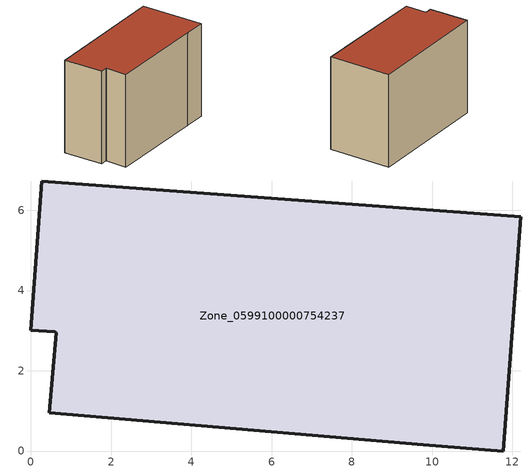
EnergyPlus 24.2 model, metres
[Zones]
Zone_0599100000754237
 floor ground (C_G): 0.63,2.94 0.59,2.98 0,3.01 0.27,6.73 12.21,5.83 11.77,0 9.78,0.15 0.46,0.96 z0
 wall outside (C_F): 0.59,2.98 0.63,2.94 0.46,0.96 9.78,0.15 11.77,0 12.21,5.83 0.27,6.73 0,3.01 0.59,2.98 z0:8.79
 roof outside (C_R): 11.77,0 12.21,5.83 0.27,6.73 0,3.01 0.59,2.98 0.63,2.94 0.46,0.96 9.78,0.15 z8.79
[BUILDING]
Pand.0599100000754237: North Axis=0; Terrain=City; Loads Convergence Tolerance Value=0.04; Temperature Convergence Tolerance Value=0.4; Solar Distribution=FullExterior; Maximum Number of Warmup Days=25; Minimum Number of Warmup Days=1
[Site:Location]
Rotterdam.The.Hague.AP_ZH_NLD Design_Conditions: Latitude=51.96; Longitude=4.45; Time Zone=1; Elevation=-4.5
[SITE:GROUNDTEMPERATURE:BUILDINGSURFACE]
18, 18, 18, 18, 18, 18, 18, 18, 18, 18, 18, 18
[MATERIAL] Thermal Absorptance=0.9; Solar Absorptance=0.7; Visible Absorptance=0.7
Name | Roughness | Thickness | Conductivity | Density | Specific Heat
G.TI.2006-2014 | MediumSmooth | 0.15 | 0.06 | 540 | 1210
F.TI.2006-2014 | Rough | 0.3 | 0.12 | 1920 | 840
R.TI.2006-2014 | MediumRough | 0.2 | 0.08 | 1500 | 1000
[CONSTRUCTION]
C_G: G.TI.2006-2014
C_F: F.TI.2006-2014
C_R: R.TI.2006-2014
[ZONE]
Zone_0599100000754237: Type=1; Multiplier=1; Ceiling Height=Autocalculate; Volume=Autocalculate; Floor Area=autocalculate; Part of Total Floor Area=Yes
[ZONEINFILTRATION:DESIGNFLOWRATE]
Infil_Zone_0599100000754237: Zone or ZoneList or Space or SpaceList=Zone_0599100000754237; Schedule=AlwaysOn; Design Flow Rate Calculation Method=Flow/Area; Flow Rate per Floor Area=0.0015; Constant Term Coefficient=1; Temperature Term Coefficient=0; Velocity Term Coefficient=0; Velocity Squared Term Coefficient=0
[HVACTEMPLATE:ZONE:IDEALLOADSAIRSYSTEM]
Zone_0599100000754237: Maximum Heating Supply Air Temperature=50; Minimum Cooling Supply Air Temperature=13; Maximum Heating Supply Air Humidity Ratio=0.0156; Minimum Cooling Supply Air Humidity Ratio=0.0077; Heating Limit=NoLimit; Cooling Limit=NoLimit; Dehumidification Control Type=ConstantSensibleHeatRatio; Cooling Sensible Heat Ratio=0.7; Dehumidification Setpoint=60; Humidification Control Type=None; Humidification Setpoint=30; Outdoor Air Method=None; Outdoor Air Flow Rate per Person=0.00944; Outdoor Air Flow Rate per Zone Floor Area=0; Outdoor Air Flow Rate per Zone=0; Demand Controlled Ventilation Type=None; Outdoor Air Economizer Type=NoEconomizer; Heat Recovery Type=None; Sensible Heat Recovery Effectiveness=0.7; Latent Heat Recovery Effectiveness=0.65
[ZONECONTROL:THERMOSTAT]
ThermostatControl_Zone_0599100000754237: Zone or ZoneList=Zone_0599100000754237; Control Type Schedule=DualSetpointControlType; Control 1=Thermostat_Zone_0599100000754237; Temperature Difference Between Cutout And Setpoint=0
[THERMOSTATSETPOINT:DUALSETPOINT]
Thermostat_Zone_0599100000754237: Heating Setpoint Temperature Schedule=HeatingSetpoint_Zone_0599100000754237; Cooling Setpoint Temperature Schedule=CoolingSetpoint_Zone_0599100000754237
[SCHEDULE:COMPACT]
HeatingSetpoint_Zone_0599100000754237: Through: 12/31, For: AllDays, Until: 24:00, 21
CoolingSetpoint_Zone_0599100000754237: Through: 12/31, For: AllDays, Until: 24:00, 24
DualSetpointControlType: Through: 12/31, For: AllDays, Until: 24:00, 4
AlwaysOn: Through: 12/31, For: AllDays, Until: 24:00, 1
